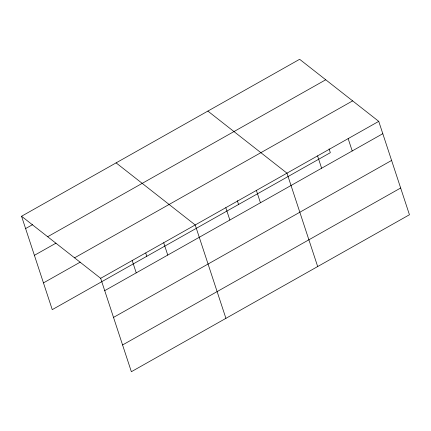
<?xml version="1.0" encoding="UTF-8"?>
<svg xmlns="http://www.w3.org/2000/svg" width="431" height="431" viewBox="0 0 431 431"><rect width="100%" height="100%" fill="white"/><g stroke="black" fill="none" stroke-linecap="round" stroke-linejoin="round"><path stroke-width="0.65" d="M21.55 216.249L299.631 59.289L378.747 121.359L409.45 214.751L131.369 371.711L100.665 278.318L21.55 216.249L52.253 309.641L330.335 152.682L329.079 148.862M25.607 228.581L32.611 224.632M47.658 236.732L325.739 79.773M34.399 255.33L55.992 243.143M74.558 257.835L352.639 100.876M43.461 282.892L80.231 262.14M100.665 278.318L378.747 121.359M104.722 290.656L382.798 133.696M113.515 317.405L391.596 160.445M122.576 344.962L400.658 188.002M207.866 111.085L286.976 173.16L317.685 266.547M116.095 162.88L195.211 224.955L225.919 318.342M348.156 138.626L352.213 150.963M317.566 155.893L321.623 168.23M256.391 190.421L260.443 202.759M237.314 200.657L238.569 204.477M225.801 207.688L229.858 220.025M163.694 242.745L167.751 255.077M145.753 253.089L146.804 256.273M132.182 260.529L136.234 272.866"/></g></svg>
